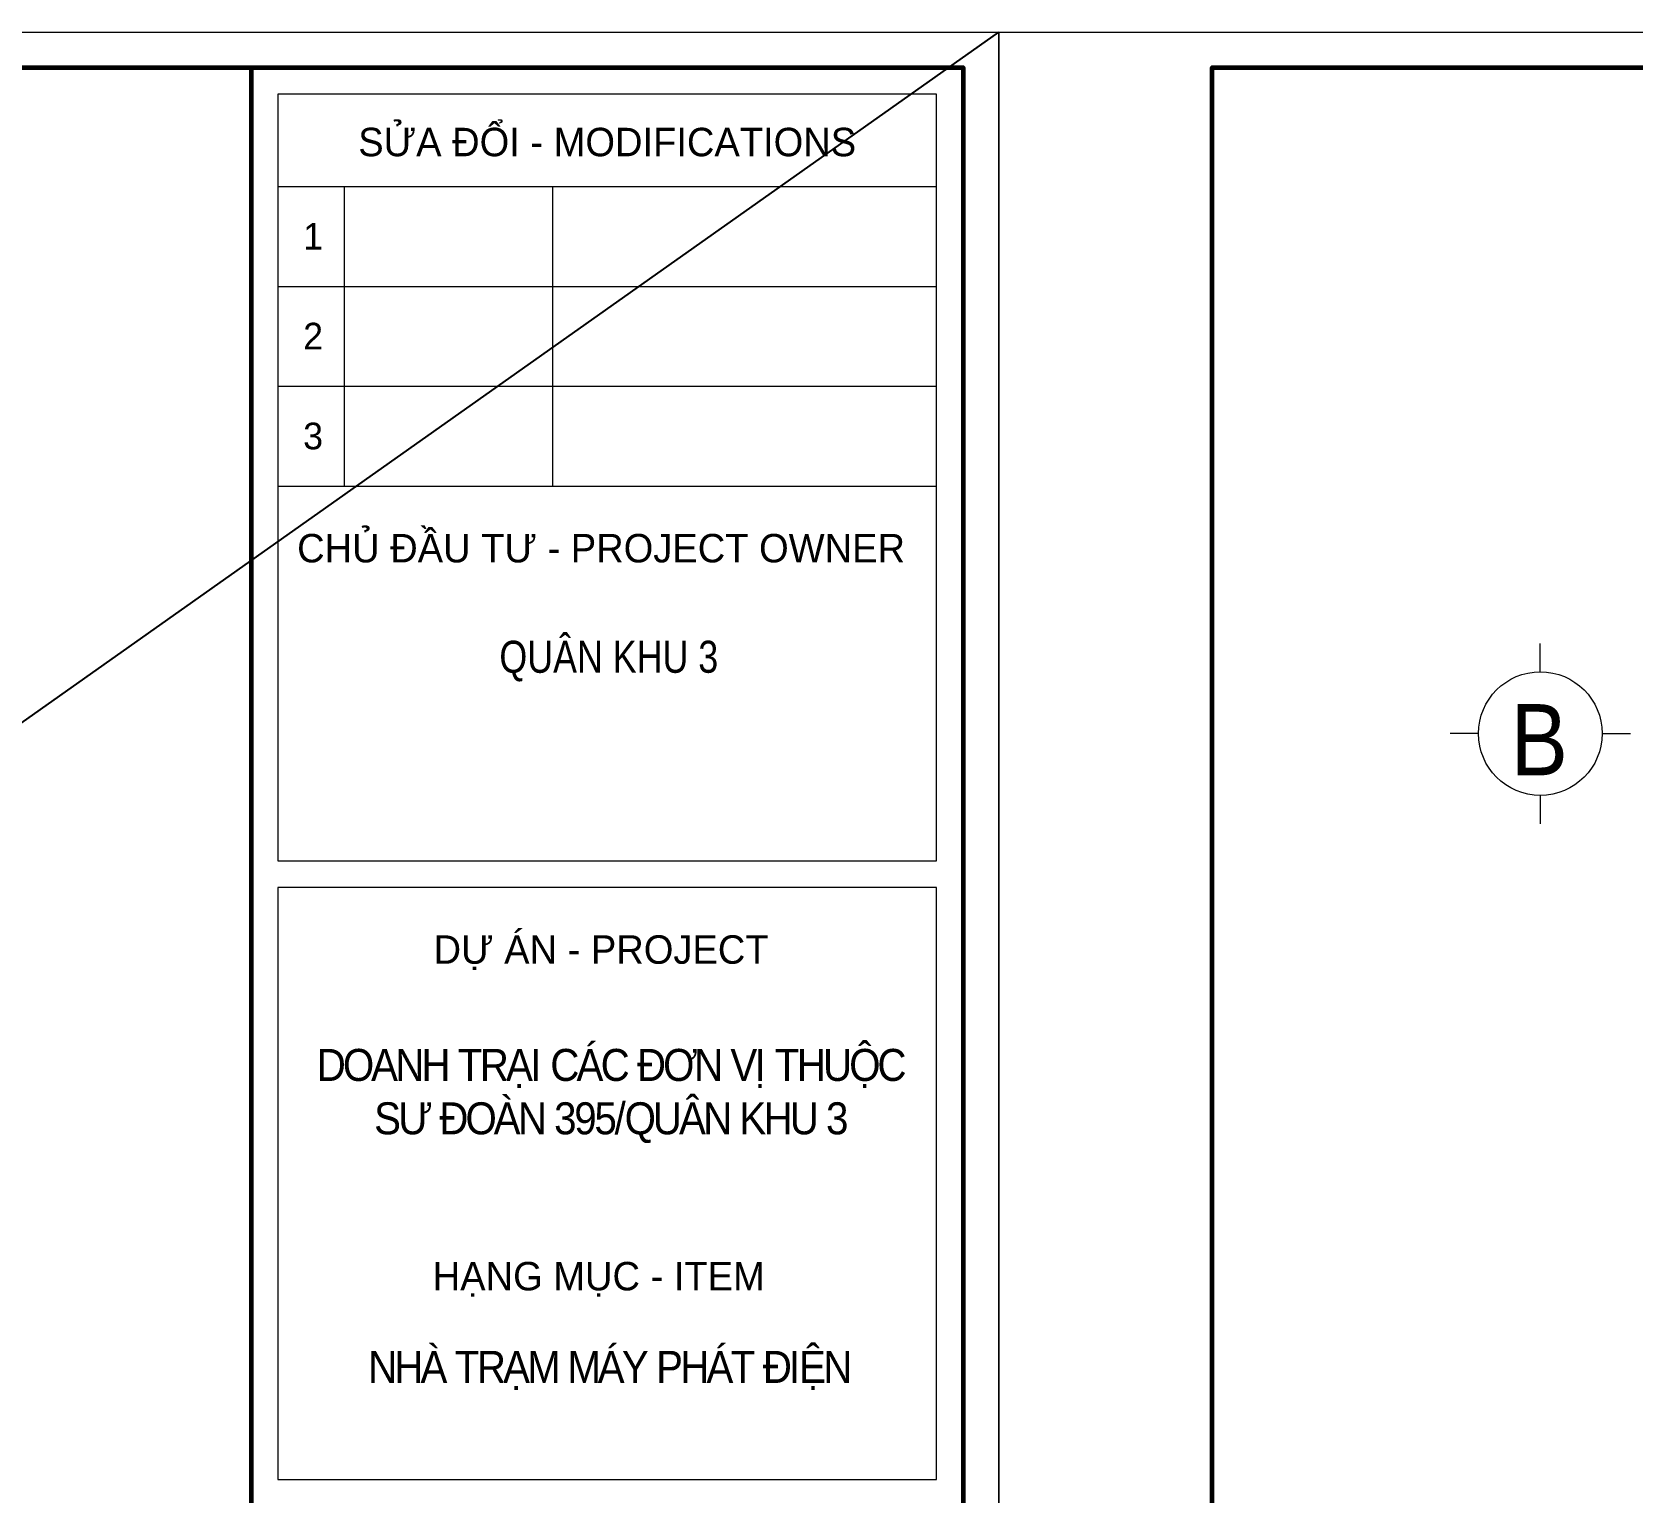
# Model space of a CAD drawing. Header units: millimetres. Extents: x 108335 to 288936, y -578047 to -548347.
# Drawn here: x 235277 to 240674, y -553275 to -548347 of the extents above; entities that cross this region are included whole.
import ezdxf
from ezdxf.enums import TextEntityAlignment as Align

# ---------------------------------------------------------------- set-up
doc = ezdxf.new("R2010")
doc.units = ezdxf.units.MM
doc.header["$MEASUREMENT"] = 0
doc.layers.get('Defpoints').update_dxf_attribs({"color": 1})
for name, color, linetype, lineweight in [('08. Net Text', 3, 'Continuous', 13), ('LC ISO', 153, 'Continuous', 13), ('LC Net manh', 236, 'Continuous', 5), ('LC Net thay', 7, 'Continuous', 25), ('LC Text1', 3, 'Continuous', 20)]:
    doc.layers.add(name, color=color, linetype=linetype, lineweight=lineweight)
doc.layers.add('KCS_Plotter', color=11, linetype='Continuous', plot=False)
doc.layers.add('Khungten_LCDI', color=7, linetype='Continuous')
doc.styles.add('Khungten', font='VHAVAN.TTF', dxfattribs={"width": 0.9, "height": 5000})
doc.styles.add('LC 1', font='VHAVANB.TTF')
doc.styles.add('Text Khung Ten', font='VHAVAN.TTF')
doc.styles.add('Title', font='VHBLACK.TTF', dxfattribs={"width": 0.8})

# ---------------------------------------------------------------- blocks, each defined once
blk = doc.blocks.new('Nha o can bo nhan vien Trung doan')
at = {"layer": 'Defpoints', "lineweight": 0}
blk.add_lwpolyline([(-1200, -14850), (-1200, 14850), (40800, 14850), (40800, -14850)], close=True, dxfattribs=at)
at = {"layer": 'Khungten_LCDI', "color": 5, "lineweight": 60}
blk.add_line((36600, 14650), (36600, -14650), dxfattribs=at)
at = {"layer": 'Khungten_LCDI', "color": 5, "lineweight": 25}
blk.add_line((40600, -14650), (40600, 14650), dxfattribs=at)
at = {"layer": 'Khungten_LCDI', "color": 9, "lineweight": 15}
for p, q in [((36750, 13981.3), (40450, 13981.3)), ((37122.7, 13981.3), (37122.7, 12296.8)), ((38292.8, 13981.3), (38292.8, 12296.8)), ((36750, 13419.8), (40450, 13419.8)), ((36750, 12858.3), (40450, 12858.3)), ((36750, 12296.8), (40450, 12296.8))]:
    blk.add_line(p, q, dxfattribs=at)
at = {"layer": 'Khungten_LCDI', "color": 5, "lineweight": 60}
blk.add_lwpolyline([(0, -14650), (0, 14650), (40600, 14650), (40600, -14650)], close=True, dxfattribs=at)
at = {"layer": 'Khungten_LCDI', "color": 9, "lineweight": 15}
for points in [[(36750, 10190.4), (40450, 10190.4), (40450, 14500), (36750, 14500)], [(36750, 6711.5), (40450, 6711.5), (40450, 10040.4), (36750, 10040.4)]]:
    blk.add_lwpolyline(points, close=True, dxfattribs=at)
at = {"color": 7, "style": 'Khungten'}
for s, p in [('söa ®æi - modifications', (38600, 14151.5)), ('chñ ®Çu t\xad - project owner', (38565.6, 11868.2)), ('dù ¸n - project', (38565.6, 9611.8)), ('h¹ng môc - item', (38552.5, 7775.6))]:
    blk.add_text(s, height=160, dxfattribs=at).set_placement(p, align=Align.CENTER)
at = {"color": 4, "char_height": 180, "attachment_point": 5, "style": 'Khungten'}
for s, insert, width in [('{\\f.VnArialH|b0|i0|c0|p34;\\W0.8;qu©n khu 3}', (38609, 11313), 2315.239), ('{\\f.VnArialH|b0|i0|c0|p34;\\W0.9;\\T0.9;doanh tr¹i c¸c ®¬n vÞ thuéc s\xad ®oµn 395/qu©n khu 3}', (38616.6, 8868.3), 3461.975), ('{\\f.VnArialH|b0|i0|c0|p34;\\T0.9;nhµ tr¹m m¸y ph¸t ®iÖn}', (38609, 7325.4), 3712.556)]:
    blk.add_mtext(s, dxfattribs=dict(at, insert=insert, width=width))
at = {"color": 7, "style": 'Khungten', "width": 0.8}
for tag, p in [('REVISION', (39498.8, -10746.3)), ('NGAYHT', (39546.1, -11609.4))]:
    blk.add_attdef(tag, text='', height=200, dxfattribs=at).set_placement(p, align=Align.CENTER)
at = {"layer": '08. Net Text', "color": 7, "style": 'Text Khung Ten'}
blk.add_text('1', height=150, dxfattribs=at).set_placement((36891.7, 13626.8))
at = {"layer": '08. Net Text', "color": 7, "ltscale": 2, "style": 'Text Khung Ten'}
for s, p in [('2', (36891.7, 13065.3)), ('3', (36891.7, 12503.8))]:
    blk.add_text(s, height=150, dxfattribs=at).set_placement(p)
at = {"layer": 'LC Text1', "style": 'Title', "width": 1.485915}
for tag, p, p2 in [('TENBANVE1', (36912.7, -8885.8), (40339.1, -8885.8)), ('TENBANVE2', (36912.7, -9562.5), (40339.1, -9562.5))]:
    blk.add_attdef(tag, text='', height=250, dxfattribs=at).set_placement(p, p2, align=Align.FIT)
at = {"layer": 'LC Text1', "style": 'Title', "width": 0.7}
blk.add_attdef('SOBANVE', text='', height=250, dxfattribs=at).set_placement((39562, -13896.2), align=Align.CENTER)
blk = doc.blocks.new('TTRUC')
at = {"layer": 'LC ISO'}
for p, q in [((0, 6.95), (0, 10.13)), ((-6.95, 0), (-10.13, 0)), ((6.95, 0), (10.13, 0)), ((0, -6.95), (0, -10.13))]:
    blk.add_line(p, q, dxfattribs=at)
at = {"layer": 'LC Net manh'}
blk.add_circle((0, 0), 6.95, dxfattribs=at)

msp = doc.modelspace()

# ---------------------------------------------------------------- linework, layer by layer
at = {"layer": 'KCS_Plotter', "ltscale": 2}
msp.add_line((213335.7, -566167.19), (238535.7, -548347.19), dxfattribs=at)

# ---------------------------------------------------------------- block references
at = {"layer": 'LC ISO', "xscale": 30, "yscale": 30, "zscale": 30, "rotation": 180}
msp.add_blockref('TTRUC', (240361.69, -550713.75), dxfattribs=at)
at = {"layer": 'LC Net thay'}
for p, xscale, yscale, zscale in [((214055.7, -557257.19, 0), 0.6000000000000011, 0.6000000000000011, 0.6000000000000011), ((239255.7, -557257.19, 0), 0.6, 0.6, 0.6)]:
    msp.add_blockref('Nha o can bo nhan vien Trung doan', p, dxfattribs=dict(at, xscale=xscale, yscale=yscale, zscale=zscale))

# ---------------------------------------------------------------- texts
at = {"layer": 'LC Text1', "ltscale": 0.2, "style": 'LC 1', "width": 0.9}
msp.add_text('b', height=240, dxfattribs=at).set_placement((240358.17, -550926.25), align=Align.BOTTOM_CENTER)

doc.saveas('drawing.dxf')
